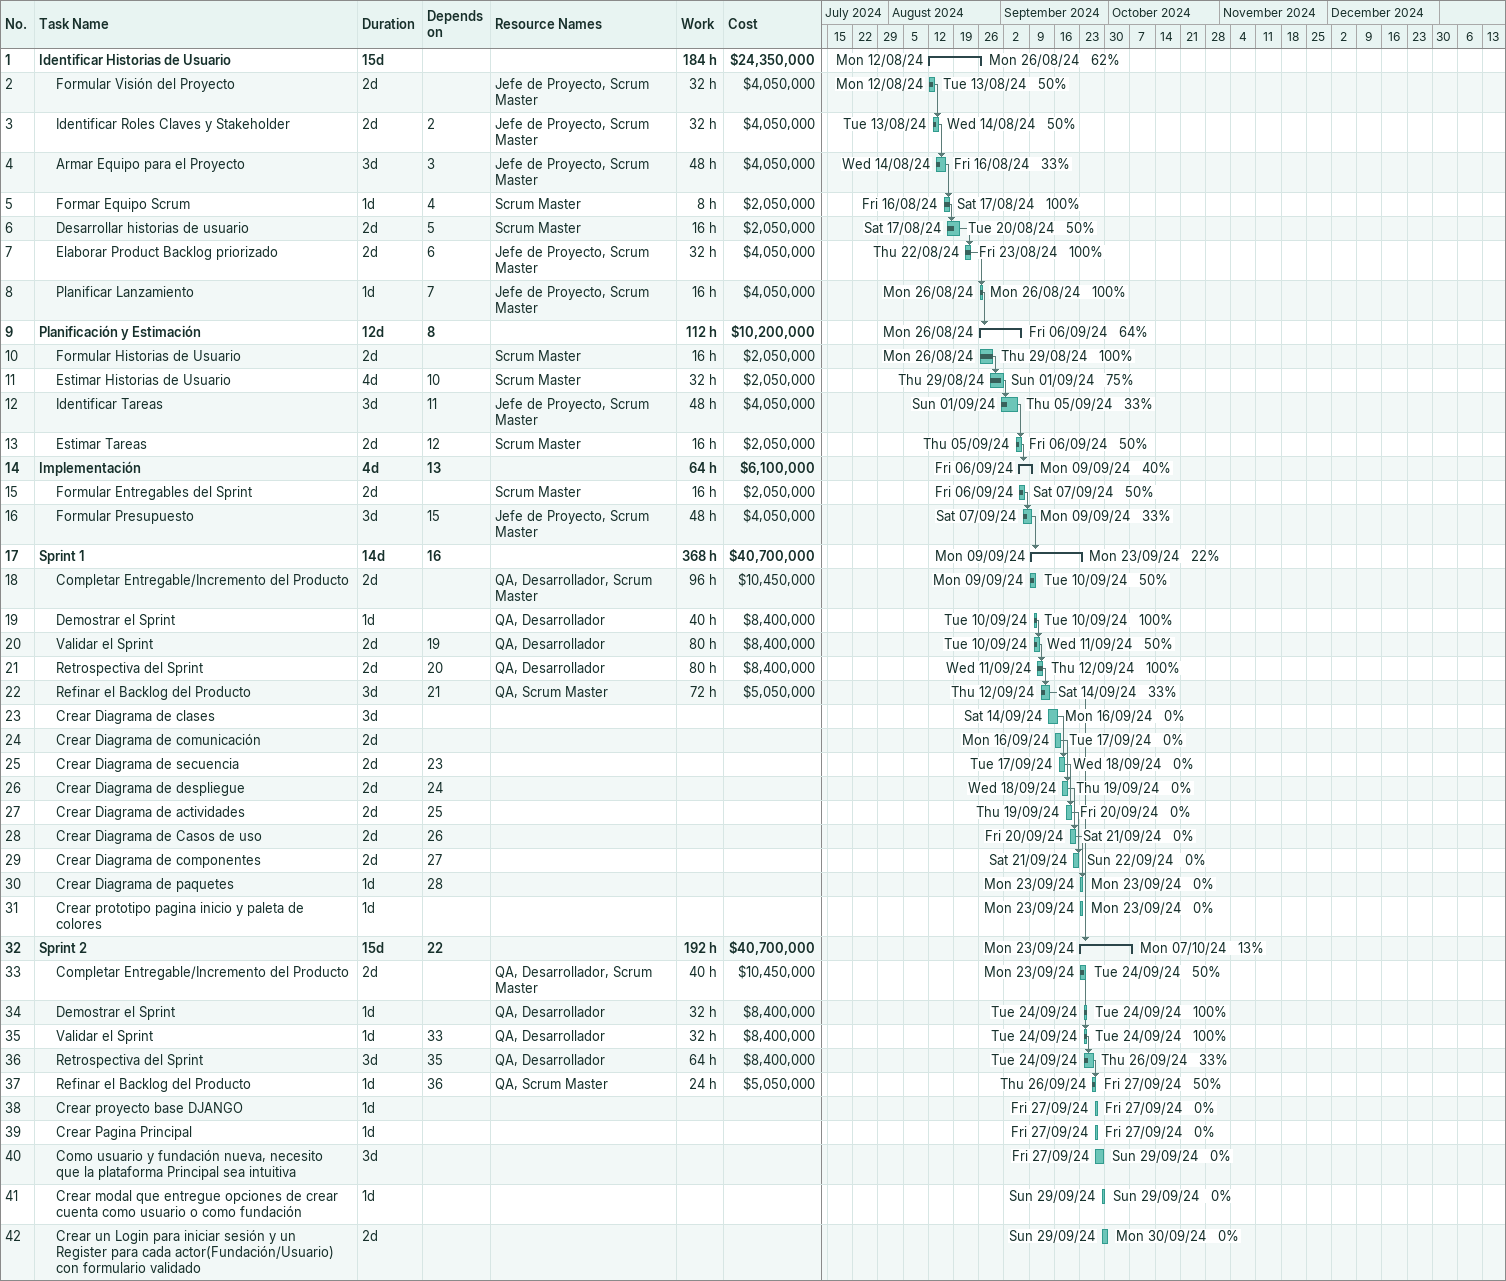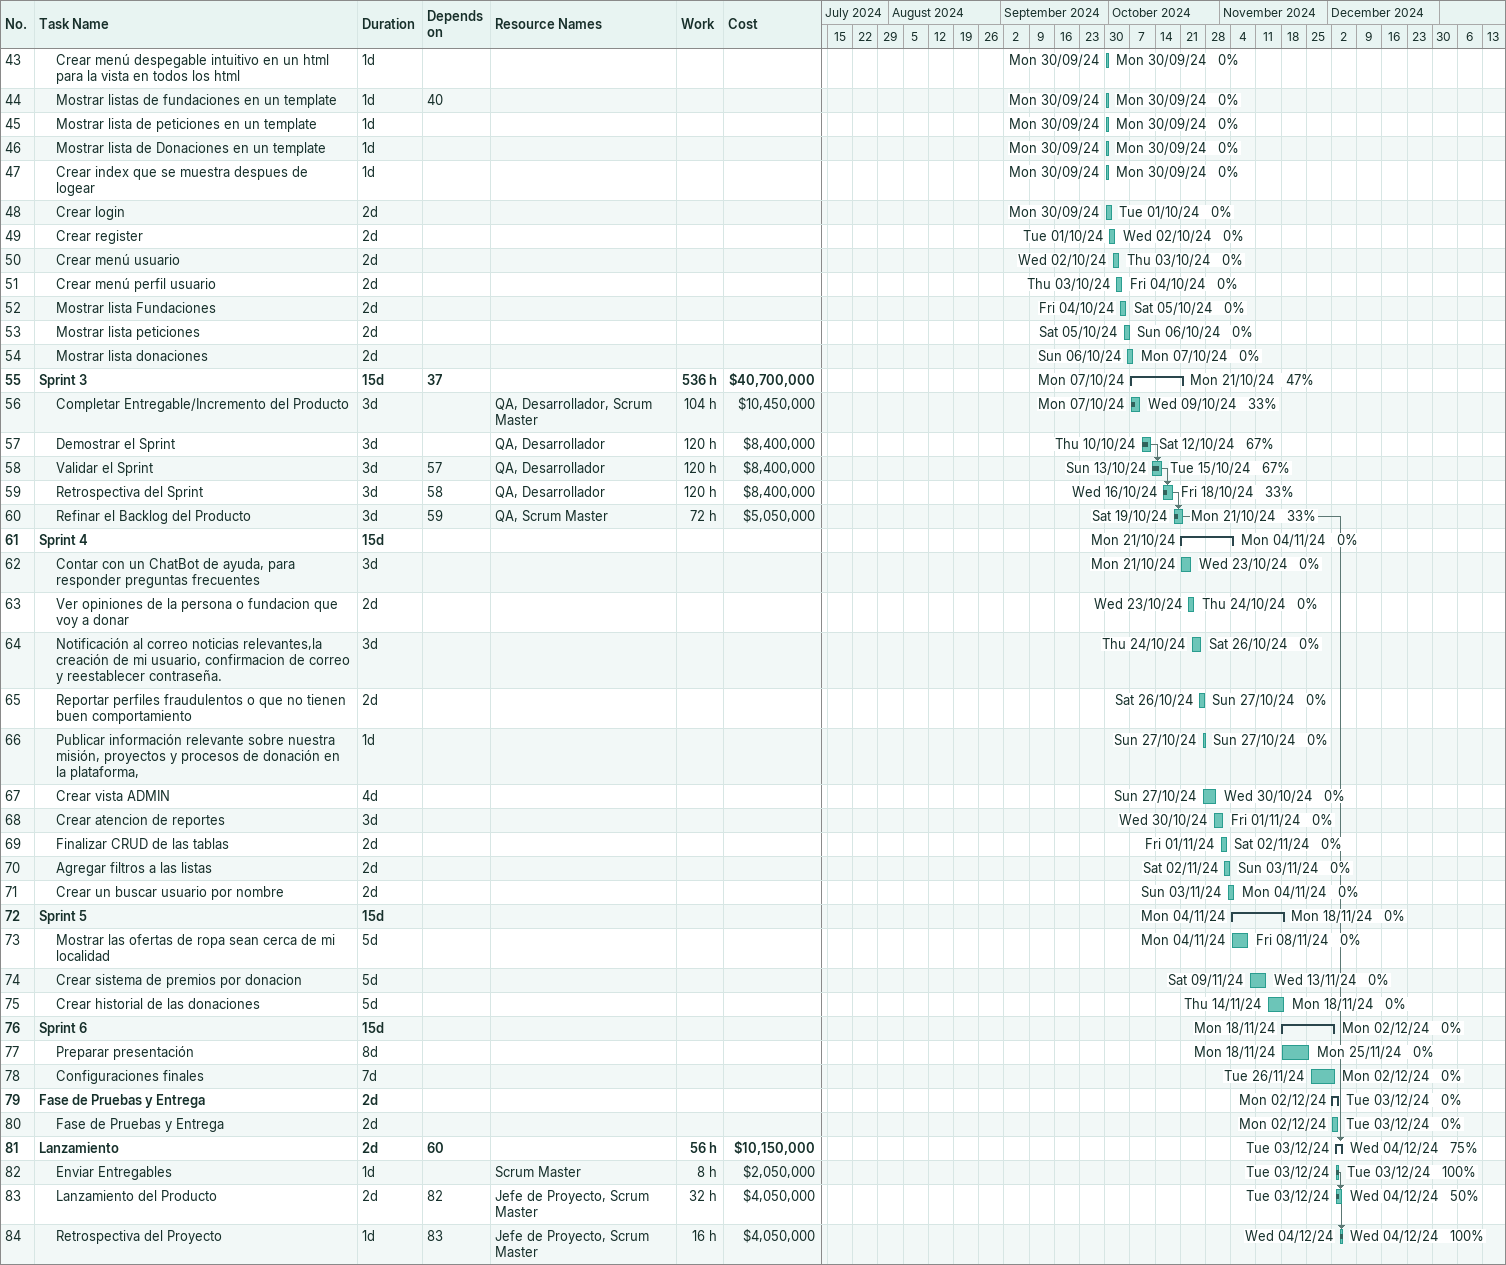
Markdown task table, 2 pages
| ID | Level | Task | Duration | Start | Finish | Predecessors | Resources | % complete | Work (h) | Cost ($) |
|---|---|---|---|---|---|---|---|---|---|---|
| 1 | 1 | **Identificar Historias de Usuario** | 15d | 2024-08-12 | 2024-08-26 |  |  | 62 | 184 | 24350000 |
| 2 | 2 | Formular Visión del Proyecto | 2d | 2024-08-12 | 2024-08-13 |  | Jefe de Proyecto, Scrum Master | 50 | 32 | 4050000 |
| 3 | 2 | Identificar Roles Claves y Stakeholder | 2d | 2024-08-13 | 2024-08-14 | 2 | Jefe de Proyecto, Scrum Master | 50 | 32 | 4050000 |
| 4 | 2 | Armar Equipo para el Proyecto | 3d | 2024-08-14 | 2024-08-16 | 3 | Jefe de Proyecto, Scrum Master | 33 | 48 | 4050000 |
| 5 | 2 | Formar Equipo Scrum | 1d | 2024-08-16 | 2024-08-17 | 4 | Scrum Master | 100 | 8 | 2050000 |
| 6 | 2 | Desarrollar historias de usuario | 2d | 2024-08-17 | 2024-08-20 | 5 | Scrum Master | 50 | 16 | 2050000 |
| 7 | 2 | Elaborar Product Backlog priorizado | 2d | 2024-08-22 | 2024-08-23 | 6 | Jefe de Proyecto, Scrum Master | 100 | 32 | 4050000 |
| 8 | 2 | Planificar Lanzamiento | 1d | 2024-08-26 | 2024-08-26 | 7 | Jefe de Proyecto, Scrum Master | 100 | 16 | 4050000 |
| 9 | 1 | **Planificación y Estimación** | 12d | 2024-08-26 | 2024-09-06 | 8 |  | 64 | 112 | 10200000 |
| 10 | 2 | Formular Historias de Usuario | 2d | 2024-08-26 | 2024-08-29 |  | Scrum Master | 100 | 16 | 2050000 |
| 11 | 2 | Estimar Historias de Usuario | 4d | 2024-08-29 | 2024-09-01 | 10 | Scrum Master | 75 | 32 | 2050000 |
| 12 | 2 | Identificar Tareas | 3d | 2024-09-01 | 2024-09-05 | 11 | Jefe de Proyecto, Scrum Master | 33 | 48 | 4050000 |
| 13 | 2 | Estimar Tareas | 2d | 2024-09-05 | 2024-09-06 | 12 | Scrum Master | 50 | 16 | 2050000 |
| 14 | 1 | **Implementación** | 4d | 2024-09-06 | 2024-09-09 | 13 |  | 40 | 64 | 6100000 |
| 15 | 2 | Formular Entregables del Sprint | 2d | 2024-09-06 | 2024-09-07 |  | Scrum Master | 50 | 16 | 2050000 |
| 16 | 2 | Formular Presupuesto | 3d | 2024-09-07 | 2024-09-09 | 15 | Jefe de Proyecto, Scrum Master | 33 | 48 | 4050000 |
| 17 | 1 | **Sprint 1** | 14d | 2024-09-09 | 2024-09-23 | 16 |  | 22 | 368 | 40700000 |
| 18 | 2 | Completar Entregable/Incremento del Producto | 2d | 2024-09-09 | 2024-09-10 |  | QA, Desarrollador, Scrum Master | 50 | 96 | 10450000 |
| 19 | 2 | Demostrar el Sprint | 1d | 2024-09-10 | 2024-09-10 |  | QA, Desarrollador | 100 | 40 | 8400000 |
| 20 | 2 | Validar el Sprint | 2d | 2024-09-10 | 2024-09-11 | 19 | QA, Desarrollador | 50 | 80 | 8400000 |
| 21 | 2 | Retrospectiva del Sprint | 2d | 2024-09-11 | 2024-09-12 | 20 | QA, Desarrollador | 100 | 80 | 8400000 |
| 22 | 2 | Refinar el Backlog del Producto | 3d | 2024-09-12 | 2024-09-14 | 21 | QA, Scrum Master | 33 | 72 | 5050000 |
| 23 | 2 | Crear Diagrama de clases | 3d | 2024-09-14 | 2024-09-16 |  |  | 0 |  |  |
| 24 | 2 | Crear Diagrama de comunicación | 2d | 2024-09-16 | 2024-09-17 |  |  | 0 |  |  |
| 25 | 2 | Crear Diagrama de secuencia | 2d | 2024-09-17 | 2024-09-18 | 23 |  | 0 |  |  |
| 26 | 2 | Crear Diagrama de despliegue | 2d | 2024-09-18 | 2024-09-19 | 24 |  | 0 |  |  |
| 27 | 2 | Crear Diagrama de actividades | 2d | 2024-09-19 | 2024-09-20 | 25 |  | 0 |  |  |
| 28 | 2 | Crear Diagrama de Casos de uso | 2d | 2024-09-20 | 2024-09-21 | 26 |  | 0 |  |  |
| 29 | 2 | Crear Diagrama de componentes | 2d | 2024-09-21 | 2024-09-22 | 27 |  | 0 |  |  |
| 30 | 2 | Crear Diagrama de paquetes | 1d | 2024-09-23 | 2024-09-23 | 28 |  | 0 |  |  |
| 31 | 2 | Crear prototipo pagina inicio y paleta de colores | 1d | 2024-09-23 | 2024-09-23 |  |  | 0 |  |  |
| 32 | 1 | **Sprint 2** | 15d | 2024-09-23 | 2024-10-07 | 22 |  | 13 | 192 | 40700000 |
| 33 | 2 | Completar Entregable/Incremento del Producto | 2d | 2024-09-23 | 2024-09-24 |  | QA, Desarrollador, Scrum Master | 50 | 40 | 10450000 |
| 34 | 2 | Demostrar el Sprint | 1d | 2024-09-24 | 2024-09-24 |  | QA, Desarrollador | 100 | 32 | 8400000 |
| 35 | 2 | Validar el Sprint | 1d | 2024-09-24 | 2024-09-24 | 33 | QA, Desarrollador | 100 | 32 | 8400000 |
| 36 | 2 | Retrospectiva del Sprint | 3d | 2024-09-24 | 2024-09-26 | 35 | QA, Desarrollador | 33 | 64 | 8400000 |
| 37 | 2 | Refinar el Backlog del Producto | 1d | 2024-09-26 | 2024-09-27 | 36 | QA, Scrum Master | 50 | 24 | 5050000 |
| 38 | 2 | Crear proyecto base DJANGO | 1d | 2024-09-27 | 2024-09-27 |  |  | 0 |  |  |
| 39 | 2 | Crear Pagina Principal | 1d | 2024-09-27 | 2024-09-27 |  |  | 0 |  |  |
| 40 | 2 | Como usuario y fundación nueva, necesito que la plataforma Principal sea intuitiva | 3d | 2024-09-27 | 2024-09-29 |  |  | 0 |  |  |
| 41 | 2 | Crear modal que entregue opciones de crear cuenta como usuario o como fundación | 1d | 2024-09-29 | 2024-09-29 |  |  | 0 |  |  |
| 42 | 2 | Crear un Login para iniciar sesión y un Register para cada actor(Fundación/Usuario) con formulario validado | 2d | 2024-09-29 | 2024-09-30 |  |  | 0 |  |  |
| 43 | 2 | Crear menú despegable intuitivo en un html para la vista en todos los html | 1d | 2024-09-30 | 2024-09-30 |  |  | 0 |  |  |
| 44 | 2 | Mostrar listas de fundaciones en un template | 1d | 2024-09-30 | 2024-09-30 | 40 |  | 0 |  |  |
| 45 | 2 | Mostrar lista de peticiones en un template | 1d | 2024-09-30 | 2024-09-30 |  |  | 0 |  |  |
| 46 | 2 | Mostrar lista de Donaciones en un template | 1d | 2024-09-30 | 2024-09-30 |  |  | 0 |  |  |
| 47 | 2 | Crear index que se muestra despues de logear | 1d | 2024-09-30 | 2024-09-30 |  |  | 0 |  |  |
| 48 | 2 | Crear login | 2d | 2024-09-30 | 2024-10-01 |  |  | 0 |  |  |
| 49 | 2 | Crear register | 2d | 2024-10-01 | 2024-10-02 |  |  | 0 |  |  |
| 50 | 2 | Crear menú usuario | 2d | 2024-10-02 | 2024-10-03 |  |  | 0 |  |  |
| 51 | 2 | Crear menú perfil usuario | 2d | 2024-10-03 | 2024-10-04 |  |  | 0 |  |  |
| 52 | 2 | Mostrar lista Fundaciones | 2d | 2024-10-04 | 2024-10-05 |  |  | 0 |  |  |
| 53 | 2 | Mostrar lista peticiones | 2d | 2024-10-05 | 2024-10-06 |  |  | 0 |  |  |
| 54 | 2 | Mostrar lista donaciones | 2d | 2024-10-06 | 2024-10-07 |  |  | 0 |  |  |
| 55 | 1 | **Sprint 3** | 15d | 2024-10-07 | 2024-10-21 | 37 |  | 47 | 536 | 40700000 |
| 56 | 2 | Completar Entregable/Incremento del Producto | 3d | 2024-10-07 | 2024-10-09 |  | QA, Desarrollador, Scrum Master | 33 | 104 | 10450000 |
| 57 | 2 | Demostrar el Sprint | 3d | 2024-10-10 | 2024-10-12 |  | QA, Desarrollador | 67 | 120 | 8400000 |
| 58 | 2 | Validar el Sprint | 3d | 2024-10-13 | 2024-10-15 | 57 | QA, Desarrollador | 67 | 120 | 8400000 |
| 59 | 2 | Retrospectiva del Sprint | 3d | 2024-10-16 | 2024-10-18 | 58 | QA, Desarrollador | 33 | 120 | 8400000 |
| 60 | 2 | Refinar el Backlog del Producto | 3d | 2024-10-19 | 2024-10-21 | 59 | QA, Scrum Master | 33 | 72 | 5050000 |
| 61 | 1 | **Sprint 4** | 15d | 2024-10-21 | 2024-11-04 |  |  | 0 |  |  |
| 62 | 2 | Contar con un ChatBot de ayuda, para responder preguntas frecuentes | 3d | 2024-10-21 | 2024-10-23 |  |  | 0 |  |  |
| 63 | 2 | Ver opiniones de la persona o fundacion que voy a donar | 2d | 2024-10-23 | 2024-10-24 |  |  | 0 |  |  |
| 64 | 2 | Notificación al correo noticias relevantes,la creación de mi usuario, confirmacion de correo y reestablecer contraseña. | 3d | 2024-10-24 | 2024-10-26 |  |  | 0 |  |  |
| 65 | 2 | Reportar perfiles fraudulentos o que no tienen buen comportamiento | 2d | 2024-10-26 | 2024-10-27 |  |  | 0 |  |  |
| 66 | 2 | Publicar información relevante sobre nuestra misión, proyectos y procesos de donación en la plataforma, | 1d | 2024-10-27 | 2024-10-27 |  |  | 0 |  |  |
| 67 | 2 | Crear vista ADMIN | 4d | 2024-10-27 | 2024-10-30 |  |  | 0 |  |  |
| 68 | 2 | Crear atencion de reportes | 3d | 2024-10-30 | 2024-11-01 |  |  | 0 |  |  |
| 69 | 2 | Finalizar CRUD de las tablas | 2d | 2024-11-01 | 2024-11-02 |  |  | 0 |  |  |
| 70 | 2 | Agregar filtros a las listas | 2d | 2024-11-02 | 2024-11-03 |  |  | 0 |  |  |
| 71 | 2 | Crear un buscar usuario por nombre | 2d | 2024-11-03 | 2024-11-04 |  |  | 0 |  |  |
| 72 | 1 | **Sprint 5** | 15d | 2024-11-04 | 2024-11-18 |  |  | 0 |  |  |
| 73 | 2 | Mostrar las ofertas de ropa sean cerca de mi localidad | 5d | 2024-11-04 | 2024-11-08 |  |  | 0 |  |  |
| 74 | 2 | Crear sistema de premios por donacion | 5d | 2024-11-09 | 2024-11-13 |  |  | 0 |  |  |
| 75 | 2 | Crear historial de las donaciones | 5d | 2024-11-14 | 2024-11-18 |  |  | 0 |  |  |
| 76 | 1 | **Sprint 6** | 15d | 2024-11-18 | 2024-12-02 |  |  | 0 |  |  |
| 77 | 2 | Preparar presentación | 8d | 2024-11-18 | 2024-11-25 |  |  | 0 |  |  |
| 78 | 2 | Configuraciones finales | 7d | 2024-11-26 | 2024-12-02 |  |  | 0 |  |  |
| 79 | 1 | **Fase de Pruebas y Entrega** | 2d | 2024-12-02 | 2024-12-03 |  |  | 0 |  |  |
| 80 | 2 | Fase de Pruebas y Entrega | 2d | 2024-12-02 | 2024-12-03 |  |  | 0 |  |  |
| 81 | 1 | **Lanzamiento** | 2d | 2024-12-03 | 2024-12-04 | 60 |  | 75 | 56 | 10150000 |
| 82 | 2 | Enviar Entregables | 1d | 2024-12-03 | 2024-12-03 |  | Scrum Master | 100 | 8 | 2050000 |
| 83 | 2 | Lanzamiento del Producto | 2d | 2024-12-03 | 2024-12-04 | 82 | Jefe de Proyecto, Scrum Master | 50 | 32 | 4050000 |
| 84 | 2 | Retrospectiva del Proyecto | 1d | 2024-12-04 | 2024-12-04 | 83 | Jefe de Proyecto, Scrum Master | 100 | 16 | 4050000 |
